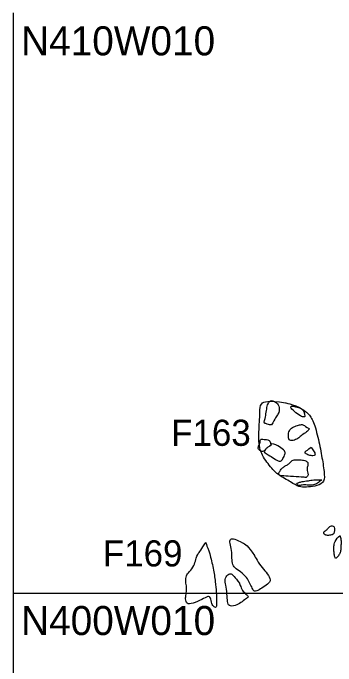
# Model space of a CAD drawing. Extents: x -29.4 to 22.1, y 358.8 to 440.
# Drawn here: x -10 to -4.44, y 398.76 to 410 of the extents above; entities that cross this region are included whole.
import ezdxf

# ---------------------------------------------------------------- set-up
doc = ezdxf.new("R2010")
doc.units = 0
for name, color, linetype in [('Feature Labels', 7, 'Continuous'), ('Feature outlines', 7, 'Continuous'), ('Quadrat ID', 7, 'Continuous'), ('Quadrat Lines', 7, 'Continuous'), ('Stone', 7, 'Continuous')]:
    doc.layers.add(name, color=color, linetype=linetype)

msp = doc.modelspace()

# ---------------------------------------------------------------- linework, layer by layer
at = {"layer": 'Feature outlines'}
msp.add_open_spline([(-5.306, 403.287), (-5.6, 403.336), (-5.756, 403.277), (-5.74, 403.148), (-5.767, 402.773), (-5.767, 402.467), (-5.606, 402.231), (-5.44, 402.038), (-5.199, 401.92), (-5.075, 401.829), (-4.947, 401.835), (-4.802, 401.84), (-4.647, 401.904), (-4.625, 402.028), (-4.668, 402.296), (-4.722, 402.607), (-4.813, 402.955), (-4.893, 403.089), (-5.065, 403.223), (-5.306, 403.287), (-5.306, 403.287), (-5.306, 403.287)], degree=3, dxfattribs=at)
at = {"layer": 'Quadrat Lines'}
for p, q in [((-10, 410), (-10, 400)), ((10, 400), (-10, 400)), ((-10, 400), (-10, 390))]:
    msp.add_line(p, q, dxfattribs=at)
at = {"layer": 'Stone'}
for points in [[(-5.545, 402.905), (-5.49, 403.018), (-5.42, 403.088), (-5.401, 403.213), (-5.457, 403.293), (-5.531, 403.324), (-5.57, 403.326), (-5.607, 403.274), (-5.631, 403.184), (-5.644, 403.063), (-5.668, 402.97), (-5.677, 402.934), (-5.615, 402.919), (-5.578, 402.905), (-5.545, 402.905), (-5.545, 402.905), (-5.545, 402.905)], [(-4.972, 403.048), (-4.972, 403.124), (-5.021, 403.192), (-5.138, 403.221), (-5.208, 403.233), (-5.225, 403.204), (-5.13, 403.114), (-5.015, 403.036), (-4.972, 403.048), (-4.972, 403.048), (-4.972, 403.048)], [(-4.892, 402.839), (-4.956, 402.872), (-4.997, 402.913), (-5.038, 402.911), (-5.12, 402.89), (-5.206, 402.854), (-5.253, 402.79), (-5.258, 402.697), (-5.243, 402.626), (-5.151, 402.64), (-5.067, 402.679), (-5.032, 402.728), (-4.935, 402.784), (-4.892, 402.839), (-4.892, 402.839), (-4.892, 402.839)], [(-5.559, 402.552), (-5.557, 402.626), (-5.603, 402.652), (-5.705, 402.659), (-5.744, 402.659), (-5.74, 402.589), (-5.781, 402.523), (-5.773, 402.476), (-5.691, 402.429), (-5.65, 402.488), (-5.615, 402.519), (-5.559, 402.552), (-5.559, 402.552), (-5.559, 402.552)], [(-5.548, 402.577), (-5.486, 402.578), (-5.405, 402.529), (-5.309, 402.453), (-5.307, 402.406), (-5.35, 402.32), (-5.385, 402.269), (-5.445, 402.289), (-5.555, 402.363), (-5.65, 402.416), (-5.68, 402.438), (-5.656, 402.478), (-5.618, 402.517), (-5.574, 402.539), (-5.552, 402.564), (-5.548, 402.577), (-5.548, 402.577), (-5.548, 402.577)], [(-4.865, 402.523), (-4.921, 402.474), (-4.972, 402.447), (-4.974, 402.423), (-4.902, 402.375), (-4.826, 402.375), (-4.789, 402.377), (-4.8, 402.435), (-4.865, 402.523), (-4.865, 402.523), (-4.865, 402.523)], [(-4.95, 402), (-4.9, 402.024), (-4.937, 402.106), (-4.931, 402.178), (-4.911, 402.23), (-4.929, 402.283), (-5.015, 402.305), (-5.089, 402.301), (-5.155, 402.312), (-5.221, 402.275), (-5.253, 402.223), (-5.315, 402.201), (-5.358, 402.162), (-5.381, 402.149), (-5.403, 402.108), (-5.436, 402.049), (-5.391, 402.028), (-5.28, 402.024), (-5.054, 402.01), (-4.95, 402), (-4.95, 402), (-4.95, 402)], [(-4.676, 401.961), (-4.789, 401.967), (-4.927, 401.94), (-5.024, 401.93), (-5.075, 401.915), (-5.126, 401.885), (-5.069, 401.854), (-4.999, 401.877), (-4.913, 401.866), (-4.82, 401.866), (-4.757, 401.899), (-4.676, 401.961), (-4.676, 401.961), (-4.676, 401.961)], [(-4.471, 401.038), (-4.456, 401.117), (-4.461, 401.167), (-4.534, 401.173), (-4.573, 401.122), (-4.604, 401.087), (-4.642, 401.076), (-4.648, 401.043), (-4.63, 401.007), (-4.563, 401), (-4.491, 401.013), (-4.471, 401.038), (-4.471, 401.038), (-4.471, 401.038)], [(-5.84, 400.654), (-5.95, 400.827), (-6.05, 400.878), (-6.188, 400.949), (-6.254, 400.947), (-6.271, 400.895), (-6.233, 400.779), (-6.228, 400.644), (-6.226, 400.516), (-6.182, 400.44), (-6.08, 400.383), (-5.962, 400.27), (-5.928, 400.192), (-5.871, 400.085), (-5.85, 400.029), (-5.755, 400.06), (-5.666, 400.131), (-5.562, 400.195), (-5.569, 400.283), (-5.664, 400.397), (-5.751, 400.502), (-5.84, 400.654), (-5.84, 400.654), (-5.84, 400.654)], [(-4.366, 400.997), (-4.402, 400.983), (-4.461, 400.889), (-4.473, 400.813), (-4.471, 400.749), (-4.467, 400.678), (-4.448, 400.614), (-4.442, 400.596), (-4.389, 400.653), (-4.359, 400.705), (-4.349, 400.771), (-4.352, 400.834), (-4.339, 400.904), (-4.366, 400.997), (-4.366, 400.997), (-4.366, 400.997)], [(-6.68, 400.878), (-6.748, 400.768), (-6.837, 400.666), (-6.856, 400.559), (-6.888, 400.457), (-6.986, 400.348), (-7.026, 400.297), (-7.024, 400.176), (-7.001, 400.096), (-7.021, 399.98), (-7.03, 399.915), (-7.012, 399.816), (-6.907, 399.826), (-6.737, 399.897), (-6.635, 399.965), (-6.595, 399.938), (-6.581, 399.822), (-6.535, 399.764), (-6.49, 399.758), (-6.496, 399.833), (-6.495, 400.031), (-6.511, 400.196), (-6.547, 400.434), (-6.61, 400.697), (-6.68, 400.878), (-6.68, 400.878), (-6.68, 400.878)], [(-6.097, 400.178), (-6.179, 400.287), (-6.246, 400.372), (-6.322, 400.312), (-6.355, 400.221), (-6.328, 400.125), (-6.307, 399.949), (-6.307, 399.832), (-6.267, 399.773), (-6.138, 399.804), (-6.053, 399.861), (-5.967, 399.923), (-5.933, 399.949), (-6.01, 400.008), (-6.057, 400.068), (-6.097, 400.178), (-6.097, 400.178), (-6.097, 400.178)]]:
    msp.add_open_spline(points, degree=3, dxfattribs=at)

# ---------------------------------------------------------------- texts
at = {"layer": 'Feature Labels'}
for s, p in [('F163', (-7.275, 402.545)), ('F169', (-8.452, 400.468))]:
    msp.add_text(s, height=0.45, dxfattribs=at).set_placement(p)
at = {"layer": 'Quadrat ID'}
for s, p in [('N410W010', (-9.862, 409.269)), ('N400W010', (-9.862, 399.287))]:
    msp.add_text(s, height=0.5, dxfattribs=at).set_placement(p)

doc.saveas('drawing.dxf')
